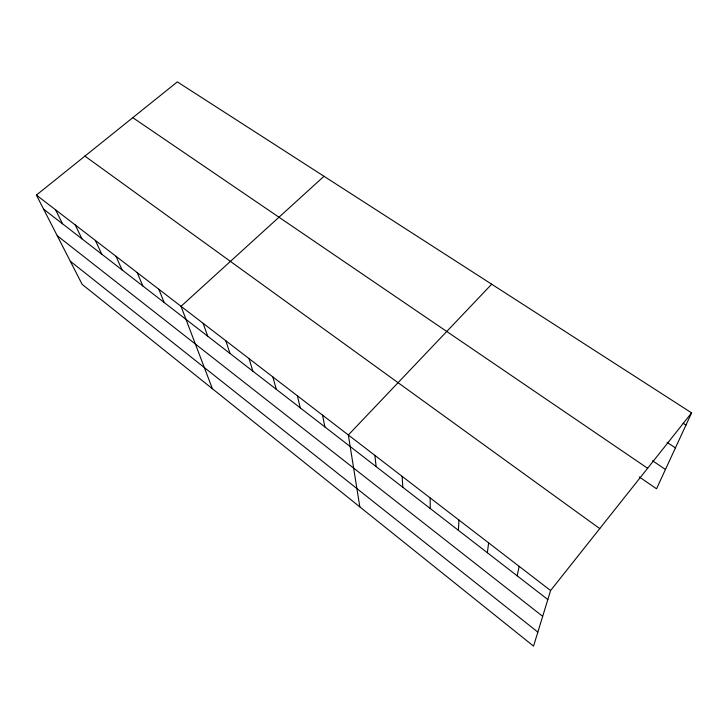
<?xml version="1.0" encoding="UTF-8"?>
<svg xmlns="http://www.w3.org/2000/svg" width="728" height="728" viewBox="0 0 728 728"><rect width="100%" height="100%" fill="white"/><g stroke="black" fill="none" stroke-linecap="round" stroke-linejoin="round"><path stroke-width="1.09" d="M458.394 530.321L458.968 520.065M487.369 552.743L488.625 542.879M517.162 575.821L519.155 566.357M691.6 412.867L550.596 590.535L533.551 646.118L82.127 284.329L36.4 195.077L177.341 81.882L691.6 412.867L656.538 488.788L639.293 476.94M491.691 284.202L348.339 434.989L359.823 506.888M324.006 176.276L181.026 306.306L212.385 388.725M683.137 423.241L685.958 425.079M667.076 442.342L675.429 447.884M652.643 460.806L665.456 469.478M132.796 117.663L647.62 468.277M84.912 156.111L599.754 528.601M36.4 195.077L550.596 590.535M43.607 209.145L547.829 599.563M57.221 235.717L542.688 616.334M70.288 261.216L537.846 632.104M55.601 209.846L62.535 223.805M75.248 224.961L81.909 238.802M95.386 240.44L101.738 254.163M116.007 256.301L122.049 269.888M137.146 272.554L142.852 285.995M158.813 289.225L164.164 302.493M203.139 323.314L207.744 336.236M225.807 340.75L230.012 353.48M249.058 358.631L252.844 371.153M272.909 376.977L276.249 389.28M297.397 395.805L300.264 407.871M322.531 415.133L324.897 426.945M374.865 455.382L376.149 466.639M402.12 476.349L402.821 487.287M430.148 497.897L430.23 508.508"/></g></svg>
